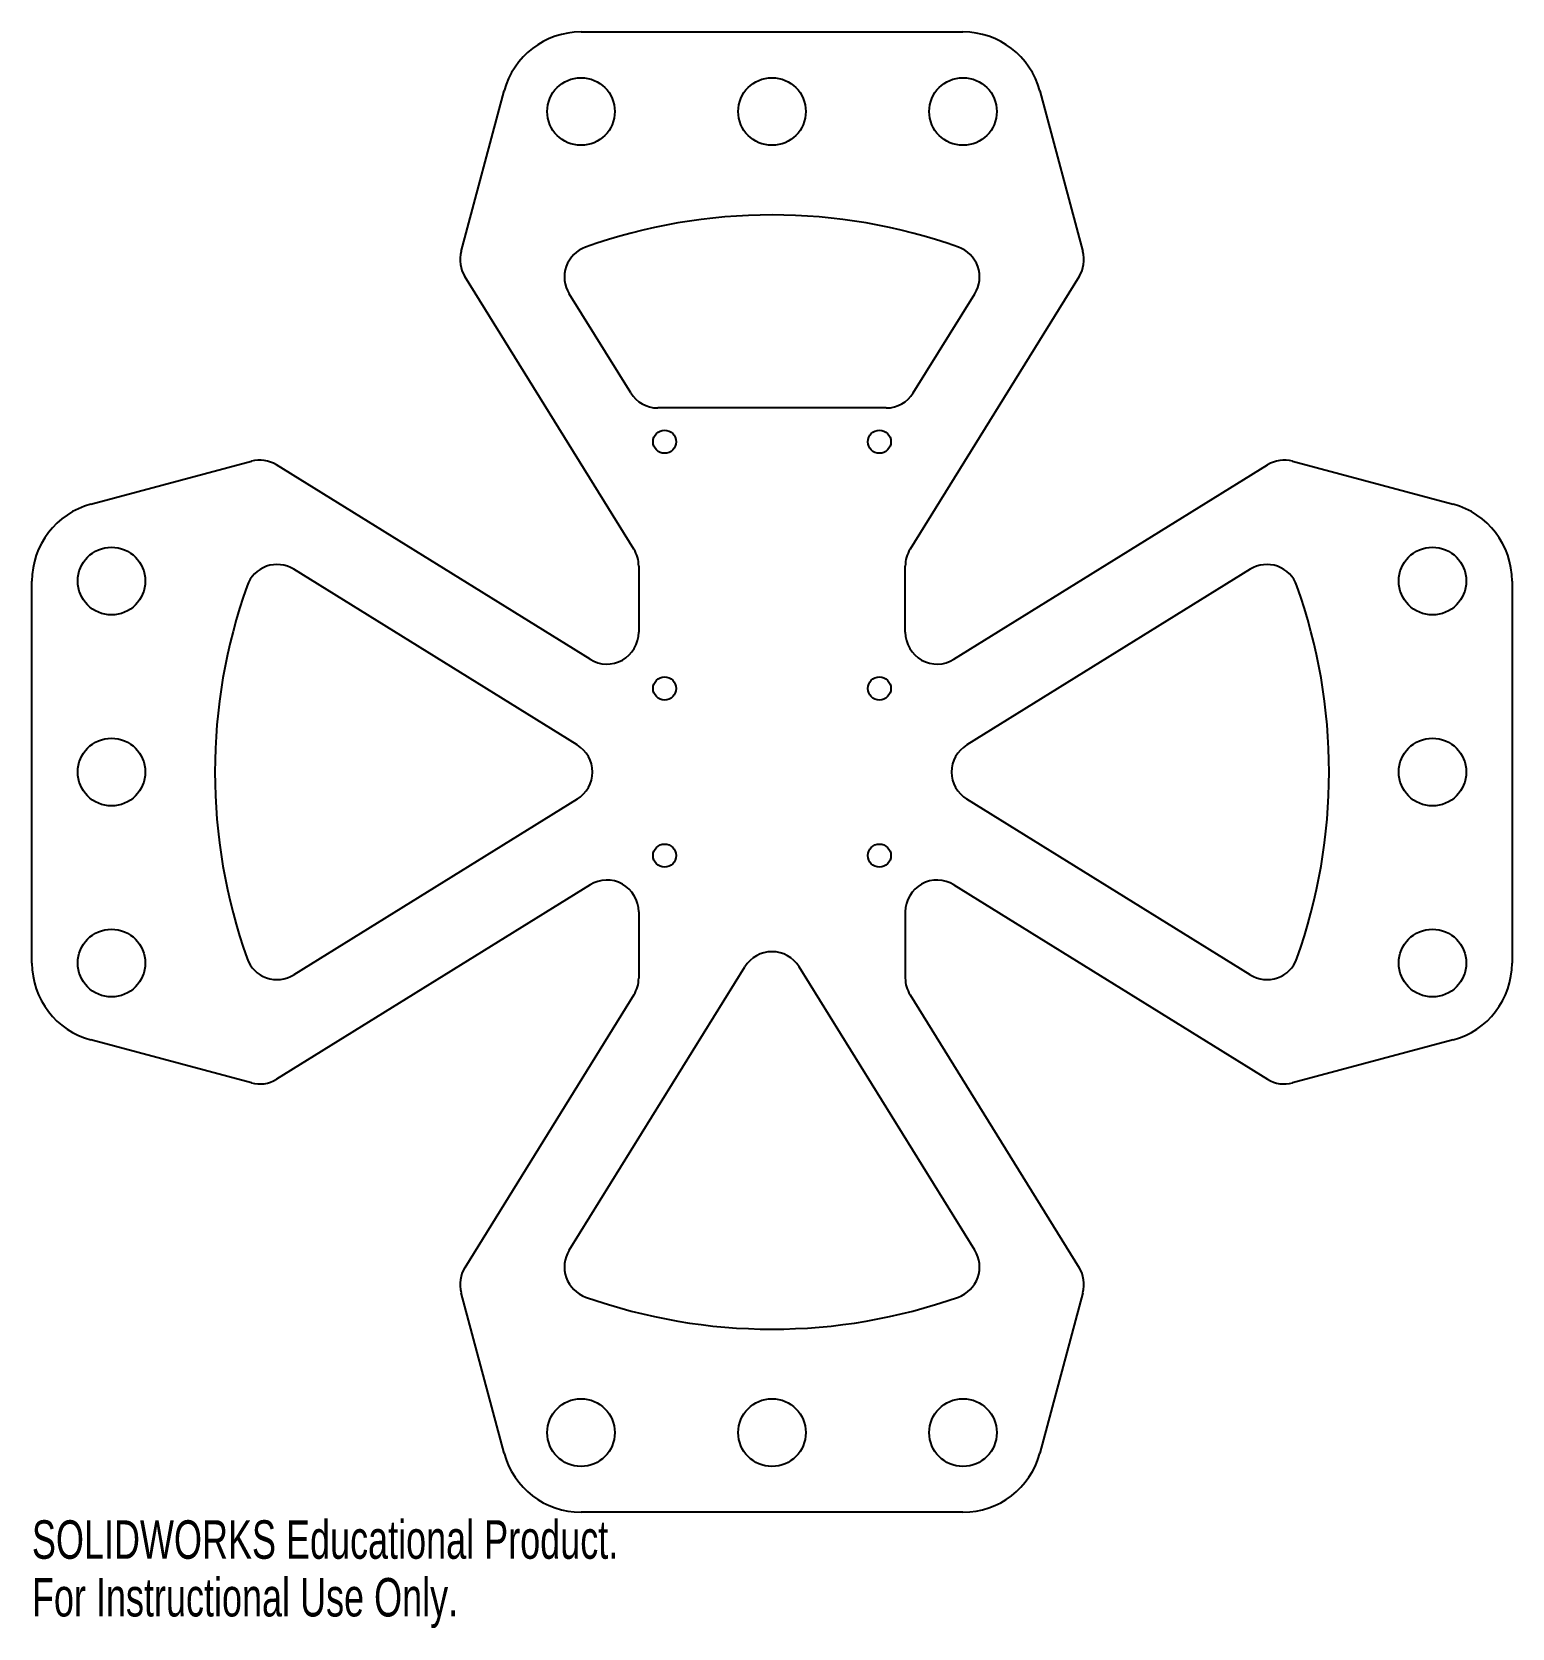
# Model space of a CAD drawing. Header units: millimetres. Extents: x -93 to 93, y -108 to 93.
import ezdxf

# ---------------------------------------------------------------- set-up
doc = ezdxf.new("R2010")
doc.units = ezdxf.units.MM
doc.styles.add('SLDTEXTSTYLE0', font='TXT', dxfattribs={"width": 0.7})

msp = doc.modelspace()

# ---------------------------------------------------------------- linework, layer by layer
at = {"color": 7, "linetype": 'Continuous', "lineweight": 25}
for p, q in [((-24, 93), (24, 93)), ((-39.06, 65.42), (-33.66, 85.59)), ((33.66, 85.59), (39.06, 65.42)), ((-17.35, 27.99), (-38.6, 62.28)), ((38.6, 62.28), (17.35, 27.99)), ((-17.76, 47.64), (-25.48, 60.09)), ((17.76, 47.64), (25.48, 60.09)), ((14.36, 45.75), (-14.36, 45.75)), ((-85.59, 33.66), (-65.42, 39.06)), ((-22.86, 14.17), (-62.28, 38.6)), ((22.86, 14.17), (62.28, 38.6)), ((65.42, 39.06), (85.59, 33.66)), ((-24.47, 3.4), (-60.09, 25.48)), ((-16.75, 25.89), (-16.75, 17.57)), ((16.75, 17.57), (16.75, 25.89)), ((60.09, 25.48), (24.47, 3.4)), ((-93, -24), (-93, 24)), ((93, 24), (93, -24)), ((-24.47, -3.4), (-60.09, -25.48)), ((60.09, -25.48), (24.47, -3.4)), ((-22.86, -14.17), (-62.28, -38.6)), ((22.86, -14.17), (62.28, -38.6)), ((-16.75, -17.57), (-16.75, -25.89)), ((16.75, -17.57), (16.75, -25.89)), ((-25.48, -60.09), (-3.4, -24.47)), ((25.48, -60.09), (3.4, -24.47)), ((-17.35, -27.99), (-38.6, -62.28)), ((17.35, -27.99), (38.6, -62.28)), ((-65.42, -39.06), (-85.59, -33.66)), ((85.59, -33.66), (65.42, -39.06)), ((-33.66, -85.59), (-39.06, -65.42)), ((39.06, -65.42), (33.66, -85.59)), ((24, -93), (-24, -93))]:
    msp.add_line(p, q, dxfattribs=at)
for centre, radius in [((-24, 83), 4.25), ((0, 83), 4.25), ((24, 83), 4.25), ((-13.5, 41.5), 1.45), ((13.5, 41.5), 1.45), ((-83, 24), 4.25), ((83, 24), 4.25), ((-13.5, 10.5), 1.45), ((13.5, 10.5), 1.45), ((-83, 0), 4.25), ((83, 0), 4.25), ((-13.5, -10.5), 1.45), ((13.5, -10.5), 1.45), ((-83, -24), 4.25), ((83, -24), 4.25), ((-24, -83), 4.25), ((0, -83), 4.25), ((24, -83), 4.25)]:
    msp.add_circle(centre, radius, dxfattribs=at)
for centre, radius, start, end in [((-24, 83), 10, 90, 165), ((24, 83), 10, 15, 90), ((0, 0), 70, 70.4561, 109.5439), ((-35.2, 64.38), 4, 165, 211.7906), ((-22.08, 62.2), 4, 109.5439, 211.7906), ((22.08, 62.2), 4, 328.2094, 70.4561), ((35.2, 64.38), 4, 328.2094, 15), ((-14.36, 49.75), 4, 211.7906, 270), ((14.36, 49.75), 4, 270, 328.2094), ((-64.38, 35.2), 4, 58.2094, 105), ((64.38, 35.2), 4, 75, 121.7906), ((-83, 24), 10, 105, 180), ((83, 24), 10, 0, 75), ((-62.2, 22.08), 4, 58.2094, 160.4561), ((-20.75, 25.89), 4, 0, 31.7906), ((20.75, 25.89), 4, 148.2094, 180), ((62.2, 22.08), 4, 19.5439, 121.7906), ((0, 0), 70, 160.4561, 199.5439), ((0, 0), 70, 340.4561, 19.5439), ((-20.75, 17.57), 4, 238.2094, 0), ((20.75, 17.57), 4, 180, 301.7906), ((-26.57, 0), 4, 301.7906, 58.2094), ((26.57, 0), 4, 121.7906, 238.2094), ((-20.75, -17.57), 4, 0, 121.7906), ((20.75, -17.57), 4, 58.2094, 180), ((-83, -24), 10, 180, 255), ((-62.2, -22.08), 4, 199.5439, 301.7906), ((0, -26.57), 4, 31.7906, 148.2094), ((62.2, -22.08), 4, 238.2094, 340.4561), ((83, -24), 10, 285, 0), ((-20.75, -25.89), 4, 328.2094, 0), ((20.75, -25.89), 4, 180, 211.7906), ((-64.38, -35.2), 4, 255, 301.7906), ((64.38, -35.2), 4, 238.2094, 285), ((-22.08, -62.2), 4, 148.2094, 250.4561), ((22.08, -62.2), 4, 289.5439, 31.7906), ((-35.2, -64.38), 4, 148.2094, 195), ((35.2, -64.38), 4, 345, 31.7906), ((0, 0), 70, 250.4561, 289.5439), ((-24, -83), 10, 195, 270), ((24, -83), 10, 270, 345)]:
    msp.add_arc(centre, radius, start, end, dxfattribs=at)

# ---------------------------------------------------------------- texts
at = {"color": 7, "linetype": 'Continuous', "char_height": 4.8336, "attachment_point": 1, "style": 'SLDTEXTSTYLE0'}
for s, insert in [('SOLIDWORKS Educational Product.', (-93, -94.02)), ('For Instructional Use Only.', (-93, -101.27))]:
    msp.add_mtext(s, dxfattribs=dict(at, insert=insert))

doc.saveas('drawing.dxf')
